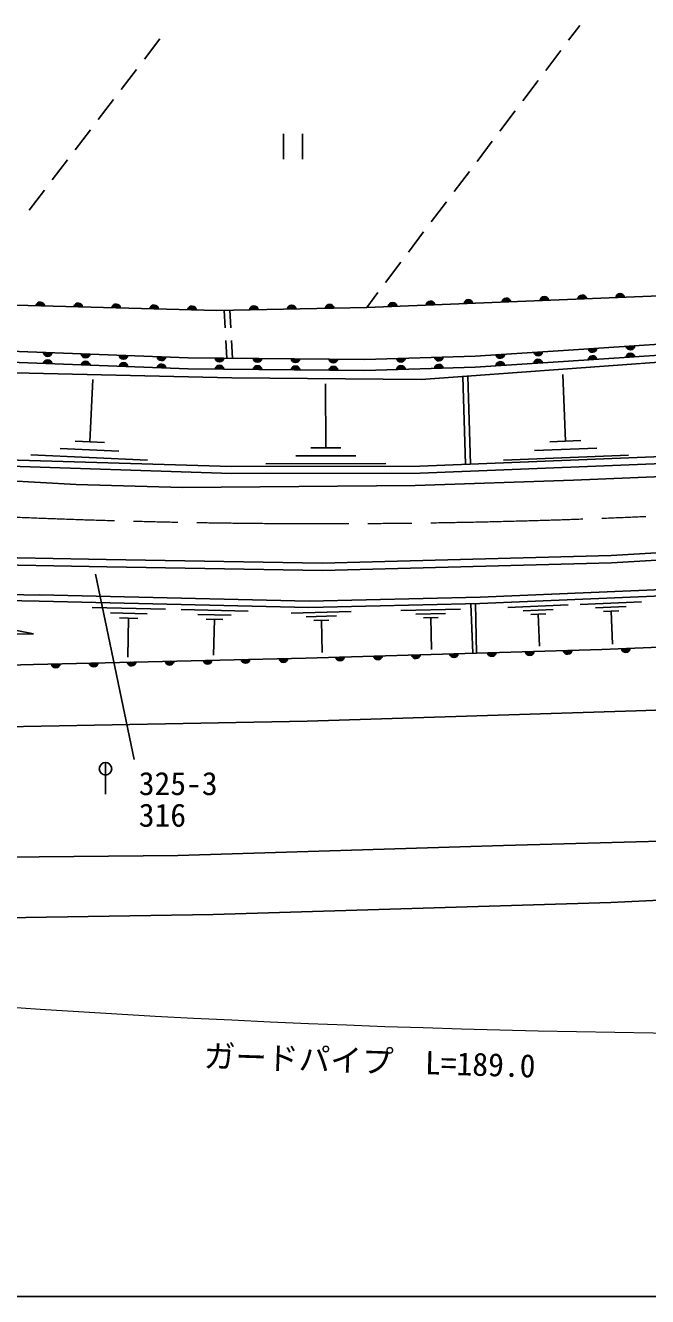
# Model space of a CAD drawing. Units: millimetres, scale not verified. Extents: x 40000 to 680000, y 20000 to 380000.
# Drawn here: x 276130 to 325296, y 205000 to 305504 of the extents above; entities that cross this region are included whole.
import ezdxf
from ezdxf.enums import TextEntityAlignment as Align

# ---------------------------------------------------------------- set-up
doc = ezdxf.new("R2010")
doc.units = ezdxf.units.MM
doc.header["$LTSCALE"] = 1000
doc.linetypes.add('CHAIN', pattern=[18.5, 12, -1.5, 3.5, -1.5])
for name, color, linetype, lineweight in [('M-BGD', 7, 'Continuous', 25), ('M-BMK', 2, 'CHAIN', 13), ('M-BMK-OTRS', 5, 'Continuous', 25), ('M-STR-HTXT', 7, 'Continuous', 13), ('M-STR-STRC', 7, 'Continuous', 25), ('M-TTL-BAND', 7, 'Continuous', 25)]:
    doc.layers.add(name, color=color, linetype=linetype, lineweight=lineweight)
doc.styles.add('ＭＳ ゴシック', font='')
doc.styles.get('ＭＳ ゴシック').set_extended_font_data('MS Gothic')

msp = doc.modelspace()

# ---------------------------------------------------------------- linework, layer by layer
at = {"layer": 'M-BGD'}
for p, q in [((319054, 304332), (319940, 305504)), ((285526, 302827), (286754, 304439)), ((317246, 301938), (318451, 303534)), ((283707, 300441), (284919, 302032)), ((315437, 299544), (316643, 301140)), ((281888, 298055), (283101, 299646)), ((313629, 297151), (314834, 298747)), ((280070, 295669), (281282, 297260)), ((296533, 296934), (296533, 294934)), ((298033, 296934), (298033, 294934)), ((311820, 294757), (313026, 296353)), ((278251, 293283), (279464, 294874)), ((310012, 292363), (311218, 293959)), ((276433, 290897), (277645, 292488)), ((308204, 289970), (309409, 291565)), ((306395, 287576), (307601, 289172)), ((304587, 285182), (305792, 286778)), ((303098, 283212), (303984, 284384)), ((291914, 281584), (291835, 282976)), ((292358, 281593), (292279, 282985)), ((292048, 279194), (291970, 280586)), ((292492, 279204), (292414, 280595)), ((281224, 272568), (281447, 277497)), ((310685, 277738), (310905, 270807)), ((311311, 270823), (311101, 277769)), ((318799, 272643), (318589, 277914)), ((299858, 272111), (299846, 277171)), ((282379, 272516), (280069, 272620)), ((320035, 272692), (317564, 272593)), ((285789, 271127), (276548, 271545)), ((283507, 271848), (278886, 272056)), ((302231, 271484), (297487, 271472)), ((301044, 272113), (298672, 272108)), ((323794, 271522), (313910, 271127)), ((321297, 272082), (316355, 271885)), ((304605, 270857), (295117, 270834)), ((281413, 259473), (287193, 259340)), ((288431, 259311), (293734, 259188)), ((305805, 259249), (310502, 259360)), ((311337, 259780), (311484, 255866)), ((311787, 255875), (311689, 259788)), ((314254, 259489), (319009, 259688)), ((315456, 259222), (317833, 259321)), ((319959, 259727), (324813, 259930)), ((321186, 259454), (323613, 259556)), ((282849, 259055), (285739, 258988)), ((283562, 258653), (285007, 258619)), ((284285, 258636), (284213, 255553)), ((289749, 258927), (292400, 258865)), ((290404, 258558), (291729, 258527)), ((291066, 258542), (291001, 255714)), ((297121, 259044), (301883, 259156)), ((298319, 258754), (300700, 258811)), ((298922, 258451), (300112, 258479)), ((299517, 258465), (299577, 255925)), ((306987, 258964), (309335, 259019)), ((307581, 258664), (308756, 258692)), ((308168, 258678), (308228, 256173)), ((316063, 258929), (317252, 258979)), ((316658, 258954), (316764, 256418)), ((321806, 259156), (323019, 259207)), ((322413, 259181), (322521, 256593))]:
    msp.add_line(p, q, dxfattribs=at)
for points in [[(393091, 287705), (370570, 286532), (355549, 285751), (334171, 284437), (303098, 283212), (291255, 282963), (272346, 283461), (270961, 283718), (259925, 285982), (238912, 290598), (226264, 293156)], [(569100, 286698), (555454, 284885), (543949, 283749), (528182, 282719), (473956, 279790), (458899, 278955), (431475, 277410), (412929, 276256), (394836, 275138), (365682, 273291), (351371, 272456), (340398, 271959), (330419, 271586), (307301, 270663), (292422, 270628), (272873, 271205), (259396, 272119), (252613, 272776), (218629, 283483)], [(569174, 286139), (555519, 284325), (543995, 283187), (528215, 282156), (473987, 279226), (458935, 278392), (431493, 276789), (412958, 275693), (394872, 274575), (365716, 272728), (351400, 271893), (340421, 271396), (330441, 271023), (307313, 270099), (292410, 270064), (273281, 270716), (259356, 271556), (252500, 272220), (218248, 283012)], [(221780, 285726), (222003, 284992), (260390, 278387), (292439, 277641), (307407, 277499), (330525, 279186), (340326, 279719), (351406, 280145), (364865, 280677), (400966, 282740)], [(264897, 280305), (272781, 279825), (288991, 279221), (302947, 279097), (311665, 279363), (318643, 279807), (332227, 280695), (345277, 281494), (350888, 281849), (357759, 282080), (370295, 282488), (400906, 284060)], [(400945, 283192), (370295, 281618), (357759, 281210), (350888, 280979), (345277, 280624), (332227, 279825), (318643, 278937), (311665, 278493), (302947, 278227), (288991, 278351), (272781, 278955), (263920, 279324)], [(235648, 263522), (251255, 261820), (271334, 262917), (282555, 262689), (299615, 262404), (322456, 263002), (344899, 264341), (368309, 265565), (395024, 266961), (417637, 268299), (435267, 269339), (457168, 270563), (477759, 271817), (503192, 273141), (533566, 275206), (553090, 276473), (561947, 277470), (567159, 278168), (570266, 278620)], [(277225, 259971), (298528, 259477), (312039, 259797), (332713, 260660), (357543, 262083), (370143, 262611), (395837, 263874), (411122, 264873), (454181, 267431), (486190, 269350), (500564, 270102), (516745, 271077), (538426, 272244), (559452, 274011), (570704, 275586)], [(277253, 260474), (298556, 259981), (312067, 260300), (332741, 261164), (357571, 262587), (370171, 263114), (395865, 264378), (411150, 265377), (454209, 267935), (486218, 269854), (500592, 270605), (516773, 271581), (538454, 272748), (559480, 274515), (570633, 276076)], [(276763, 254976), (298284, 255488), (321692, 256159), (346443, 257151), (372697, 258558), (393355, 259517), (416251, 260732), (445351, 262747), (474578, 264985), (506269, 267527), (519092, 268423)], [(208652, 266728), (215238, 265318), (228196, 262399), (237338, 260355), (251037, 259294), (269037, 260149), (277225, 259971)], [(208808, 267202), (215394, 265793), (228352, 262873), (237495, 260830), (251194, 259769), (269193, 260623), (277381, 260445)], [(276755, 257393), (270845, 258575), (250382, 257977), (240756, 258682), (236285, 259016), (225533, 261487), (218171, 263139), (208701, 265460)], [(276755, 257393), (250110, 257215), (237191, 258062), (232394, 259181), (221330, 260780), (219091, 261180), (216949, 262075), (214263, 262443)], [(266163, 249882), (298396, 250489), (324394, 251321), (350392, 252216), (372361, 253303), (401333, 255062), (426468, 256597), (451826, 258244), (494101, 260866), (519651, 262891)], [(217221, 259213), (224432, 257406), (229356, 256527), (235176, 255935), (242387, 255200), (251725, 254760), (267714, 254728), (276763, 254976)], [(352471, 242191), (335842, 241280), (313906, 240656), (288163, 239873), (266227, 239665)], [(266259, 234804), (290977, 235220), (322380, 236147), (352343, 237586)]]:
    msp.add_lwpolyline(points, dxfattribs=at)
for centre, radius, start, end in [((277301, 283276), 354, 7.29139, 169.69657), ((277301, 283276), 283, 9.51543, 167.47253), ((277301, 283276), 212, 13.26175, 163.7262), ((280300, 283197), 354, 7.29139, 169.69657), ((280300, 283197), 283, 9.51543, 167.47253), ((283298, 283118), 354, 7.29139, 169.69657), ((300177, 283097), 354, 9.99984, 172.40502), ((305147, 283239), 354, 11.05533, 173.46051), ((305147, 283239), 283, 13.27937, 171.23647), ((305147, 283239), 212, 17.0257, 167.49015), ((308145, 283357), 354, 11.05533, 173.46051), ((308145, 283357), 283, 13.27937, 171.23647), ((308145, 283357), 212, 17.0257, 167.49015), ((308145, 283357), 142, 24.73743, 159.77842), ((308145, 283357), 100, 35.05509, 149.46075), ((311143, 283475), 354, 11.05533, 173.46051), ((311143, 283475), 283, 13.27937, 171.23647), ((311143, 283475), 212, 17.0257, 167.49015), ((311143, 283475), 142, 24.73743, 159.77842), ((311143, 283475), 100, 35.05509, 149.46075), ((314140, 283593), 354, 11.05533, 173.46051), ((314140, 283593), 283, 13.27937, 171.23647), ((314140, 283593), 212, 17.0257, 167.49015), ((314140, 283593), 142, 24.73743, 159.77842), ((314140, 283593), 100, 35.05509, 149.46075), ((317138, 283711), 354, 11.05533, 173.46051), ((317138, 283711), 283, 13.27937, 171.23647), ((317138, 283711), 212, 17.0257, 167.49015), ((317138, 283711), 142, 24.73743, 159.77842), ((317138, 283711), 100, 35.05509, 149.46075), ((320136, 283830), 354, 11.05533, 173.46051), ((320136, 283830), 283, 13.27937, 171.23647), ((320136, 283830), 212, 17.0257, 167.49015), ((320136, 283830), 142, 24.73743, 159.77842), ((320136, 283830), 100, 35.05509, 149.46075), ((323133, 283948), 354, 11.05533, 173.46051), ((323133, 283948), 283, 13.27937, 171.23647), ((323133, 283948), 212, 17.0257, 167.49015), ((323133, 283948), 142, 24.73743, 159.77842), ((323133, 283948), 100, 35.05509, 149.46075), ((277301, 283276), 142, 20.97348, 156.01447), ((277301, 283276), 100, 31.29115, 145.69681), ((280300, 283197), 212, 13.26175, 163.7262), ((280300, 283197), 142, 20.97348, 156.01447), ((280300, 283197), 100, 31.29115, 145.69681), ((283298, 283118), 283, 9.51543, 167.47253), ((283298, 283118), 212, 13.26175, 163.7262), ((283298, 283118), 142, 20.97348, 156.01447), ((283298, 283118), 100, 31.29115, 145.69681), ((286297, 283040), 354, 7.29139, 169.69657), ((286297, 283040), 283, 9.51543, 167.47253), ((286297, 283040), 212, 13.26175, 163.7262), ((286297, 283040), 142, 20.97348, 156.01447), ((286297, 283040), 100, 31.29115, 145.69681), ((289296, 282961), 354, 7.29139, 169.69657), ((289296, 282961), 283, 9.51543, 167.47253), ((289296, 282961), 212, 13.26175, 163.7262), ((289296, 282961), 142, 20.97348, 156.01447), ((289296, 282961), 100, 31.29115, 145.69681), ((294179, 282971), 354, 9.99984, 172.40502), ((294179, 282971), 283, 12.22388, 170.18098), ((294179, 282971), 212, 15.97021, 166.43466), ((294179, 282971), 142, 23.68194, 158.72293), ((294179, 282971), 100, 33.9996, 148.40527), ((297178, 283034), 354, 9.99984, 172.40502), ((297178, 283034), 283, 12.22388, 170.18098), ((297178, 283034), 212, 15.97021, 166.43466), ((297178, 283034), 142, 23.68194, 158.72293), ((297178, 283034), 100, 33.9996, 148.40527), ((300177, 283097), 283, 12.22388, 170.18098), ((300177, 283097), 212, 15.97021, 166.43466), ((300177, 283097), 142, 23.68194, 158.72293), ((300177, 283097), 100, 33.9996, 148.40527), ((305147, 283239), 142, 24.73743, 159.77842), ((305147, 283239), 100, 35.05509, 149.46075), ((277890, 279689), 354, 186.66471, 349.06989), ((277890, 279689), 283, 188.88875, 346.84585), ((277890, 279689), 212, 192.63507, 343.09952), ((277890, 279689), 142, 200.3468, 335.38779), ((277890, 279689), 100, 210.66447, 325.07013), ((280888, 279577), 354, 186.66471, 349.06989), ((280888, 279577), 283, 188.88875, 346.84585), ((280888, 279577), 212, 192.63507, 343.09952), ((280888, 279577), 142, 200.3468, 335.38779), ((280888, 279577), 100, 210.66447, 325.07013), ((283886, 279466), 354, 186.66471, 349.06989), ((283886, 279466), 283, 188.88875, 346.84585), ((283886, 279466), 212, 192.63507, 343.09952), ((283886, 279466), 142, 200.3468, 335.38779), ((283886, 279466), 100, 210.66447, 325.07013), ((313654, 279544), 354, 192.43728, 354.84245), ((313654, 279544), 283, 194.66131, 352.61842), ((313654, 279544), 212, 198.40764, 348.87209), ((313654, 279544), 142, 206.11937, 341.16036), ((313654, 279544), 100, 216.43703, 330.8427), ((316648, 279735), 354, 192.43728, 354.84245), ((316648, 279735), 283, 194.66131, 352.61842), ((316648, 279735), 212, 198.40764, 348.87209), ((316648, 279735), 142, 206.11937, 341.16036), ((316648, 279735), 100, 216.43703, 330.8427), ((320941, 280012), 354, 192.53691, 354.94209), ((320941, 280012), 283, 194.76095, 352.71805), ((320941, 280012), 212, 198.50728, 348.97173), ((320941, 280012), 142, 206.21901, 341.26), ((320941, 280012), 100, 216.53667, 330.94234), ((323935, 280207), 354, 192.53691, 354.94209), ((323942, 279229), 354, 12.53691, 174.94209), ((323935, 280207), 283, 194.76095, 352.71805), ((323942, 279229), 283, 14.76095, 172.71805), ((323935, 280207), 212, 198.50728, 348.97173), ((323942, 279229), 212, 18.50728, 168.97173), ((323935, 280207), 142, 206.21901, 341.26), ((323935, 280207), 100, 216.53667, 330.94234), ((277886, 278711), 354, 6.66471, 169.06989), ((277886, 278711), 283, 8.88875, 166.84585), ((277886, 278711), 212, 12.63507, 163.09952), ((277886, 278711), 142, 20.3468, 155.38779), ((277886, 278711), 100, 30.66447, 145.07013), ((280884, 278599), 354, 6.66471, 169.06989), ((280884, 278599), 283, 8.88875, 166.84585), ((280884, 278599), 212, 12.63507, 163.09952), ((280884, 278599), 142, 20.3468, 155.38779), ((280884, 278599), 100, 30.66447, 145.07013), ((283882, 278487), 354, 6.66471, 169.06989), ((283882, 278487), 283, 8.88875, 166.84585), ((283882, 278487), 212, 12.63507, 163.09952), ((283882, 278487), 142, 20.3468, 155.38779), ((283882, 278487), 100, 30.66447, 145.07013), ((286884, 279354), 354, 186.66471, 349.06989), ((286880, 278376), 354, 6.66471, 169.06989), ((286884, 279354), 283, 188.88875, 346.84585), ((286880, 278376), 283, 8.88875, 166.84585), ((286884, 279354), 212, 192.63507, 343.09952), ((286880, 278376), 212, 12.63507, 163.09952), ((286884, 279354), 142, 200.3468, 335.38779), ((286880, 278376), 142, 20.3468, 155.38779), ((286884, 279354), 100, 210.66447, 325.07013), ((286880, 278376), 100, 30.66447, 145.07013), ((291470, 279254), 354, 188.28716, 350.69234), ((291469, 278275), 354, 8.28716, 170.69234), ((291470, 279254), 283, 190.5112, 348.4683), ((291469, 278275), 283, 10.5112, 168.4683), ((291470, 279254), 212, 194.25752, 344.72197), ((291469, 278275), 212, 14.25752, 164.72197), ((291470, 279254), 142, 201.96925, 337.01024), ((291469, 278275), 142, 21.96925, 157.01024), ((291470, 279254), 100, 212.28691, 326.69258), ((294470, 279227), 354, 188.28716, 350.69234), ((294469, 278248), 354, 8.28716, 170.69234), ((294470, 279227), 283, 190.5112, 348.4683), ((294469, 278248), 283, 10.5112, 168.4683), ((294470, 279227), 212, 194.25752, 344.72197), ((294469, 278248), 212, 14.25752, 164.72197), ((294470, 279227), 142, 201.96925, 337.01024), ((294470, 279227), 100, 212.28691, 326.69258), ((297470, 279200), 354, 188.28716, 350.69234), ((297469, 278222), 354, 8.28716, 170.69234), ((297470, 279200), 283, 190.5112, 348.4683), ((297469, 278222), 283, 10.5112, 168.4683), ((297470, 279200), 212, 194.25752, 344.72197), ((297469, 278222), 212, 14.25752, 164.72197), ((297470, 279200), 142, 201.96925, 337.01024), ((297470, 279200), 100, 212.28691, 326.69258), ((300470, 279173), 354, 188.28716, 350.69234), ((300469, 278195), 354, 8.28716, 170.69234), ((300470, 279173), 283, 190.5112, 348.4683), ((300469, 278195), 283, 10.5112, 168.4683), ((300470, 279173), 212, 194.25752, 344.72197), ((300469, 278195), 212, 14.25752, 164.72197), ((300470, 279173), 142, 201.96925, 337.01024), ((300470, 279173), 100, 212.28691, 326.69258), ((305809, 278260), 354, 10.54725, 172.95243), ((305806, 279239), 354, 190.54725, 352.95243), ((305809, 278260), 283, 12.77129, 170.72839), ((305806, 279239), 283, 192.77129, 350.72839), ((305806, 279239), 212, 196.51761, 346.98206), ((305809, 278260), 212, 16.51761, 166.98206), ((305809, 278260), 142, 24.22934, 159.27033), ((305806, 279239), 142, 204.22934, 339.27033), ((305806, 279239), 100, 214.547, 328.95267), ((308807, 278352), 354, 10.54725, 172.95243), ((308804, 279330), 354, 190.54725, 352.95243), ((308807, 278352), 283, 12.77129, 170.72839), ((308804, 279330), 283, 192.77129, 350.72839), ((308804, 279330), 212, 196.51761, 346.98206), ((308807, 278352), 212, 16.51761, 166.98206), ((308807, 278352), 142, 24.22934, 159.27033), ((308804, 279330), 142, 204.22934, 339.27033), ((308807, 278352), 100, 34.547, 148.95267), ((308804, 279330), 100, 214.547, 328.95267), ((313661, 278566), 354, 12.43728, 174.84245), ((313661, 278566), 283, 14.66131, 172.61842), ((313661, 278566), 212, 18.40764, 168.87209), ((313661, 278566), 142, 26.11937, 161.16036), ((313661, 278566), 100, 36.43703, 150.8427), ((316655, 278757), 354, 12.43728, 174.84245), ((316655, 278757), 283, 14.66131, 172.61842), ((316655, 278757), 212, 18.40764, 168.87209), ((316655, 278757), 142, 26.11937, 161.16036), ((316655, 278757), 100, 36.43703, 150.8427), ((320948, 279034), 354, 12.53691, 174.94209), ((320948, 279034), 283, 14.76095, 172.71805), ((320948, 279034), 212, 18.50728, 168.97173), ((320948, 279034), 142, 26.21901, 161.26), ((320948, 279034), 100, 36.53667, 150.94234), ((323942, 279229), 142, 26.21901, 161.26), ((323942, 279229), 100, 36.53667, 150.94234), ((291469, 278275), 100, 32.28691, 146.69258), ((294469, 278248), 142, 21.96925, 157.01024), ((294469, 278248), 100, 32.28691, 146.69258), ((297469, 278222), 142, 21.96925, 157.01024), ((297469, 278222), 100, 32.28691, 146.69258), ((300469, 278195), 142, 21.96925, 157.01024), ((300469, 278195), 100, 32.28691, 146.69258), ((305809, 278260), 100, 34.547, 148.95267), ((290522, 255357), 354, 190.15931, 352.56449), ((290522, 255357), 283, 192.38335, 350.34045), ((290522, 255357), 212, 196.12968, 346.59413), ((290522, 255357), 142, 203.84141, 338.8824), ((290522, 255357), 100, 214.15907, 328.56473), ((293521, 255429), 354, 190.15931, 352.56449), ((293521, 255429), 283, 192.38335, 350.34045), ((293521, 255429), 212, 196.12968, 346.59413), ((293521, 255429), 142, 203.84141, 338.8824), ((293521, 255429), 100, 214.15907, 328.56473), ((296520, 255500), 354, 190.15931, 352.56449), ((296520, 255500), 283, 192.38335, 350.34045), ((296520, 255500), 212, 196.12968, 346.59413), ((296520, 255500), 142, 203.84141, 338.8824), ((296520, 255500), 100, 214.15907, 328.56473), ((300990, 255620), 354, 190.44069, 352.84587), ((300990, 255620), 283, 192.66473, 350.62183), ((300990, 255620), 212, 196.41106, 346.8755), ((300990, 255620), 142, 204.12279, 339.16378), ((300990, 255620), 100, 214.44045, 328.84611), ((303989, 255706), 354, 190.44069, 352.84587), ((303989, 255706), 283, 192.66473, 350.62183), ((303989, 255706), 212, 196.41106, 346.8755), ((303989, 255706), 142, 204.12279, 339.16378), ((303989, 255706), 100, 214.44045, 328.84611), ((306988, 255792), 354, 190.44069, 352.84587), ((306988, 255792), 283, 192.66473, 350.62183), ((306988, 255792), 212, 196.41106, 346.8755), ((306988, 255792), 142, 204.12279, 339.16378), ((306988, 255792), 100, 214.44045, 328.84611), ((309987, 255878), 354, 190.44069, 352.84587), ((309987, 255878), 283, 192.66473, 350.62183), ((309987, 255878), 212, 196.41106, 346.8755), ((309987, 255878), 142, 204.12279, 339.16378), ((309987, 255878), 100, 214.44045, 328.84611), ((312986, 255964), 354, 190.44069, 352.84587), ((312986, 255964), 283, 192.66473, 350.62183), ((312986, 255964), 212, 196.41106, 346.8755), ((312986, 255964), 142, 204.12279, 339.16378), ((312986, 255964), 100, 214.44045, 328.84611), ((315984, 256050), 354, 190.44069, 352.84587), ((315984, 256050), 283, 192.66473, 350.62183), ((315984, 256050), 212, 196.41106, 346.8755), ((315984, 256050), 142, 204.12279, 339.16378), ((315984, 256050), 100, 214.44045, 328.84611), ((318983, 256136), 354, 190.44069, 352.84587), ((318983, 256136), 283, 192.66473, 350.62183), ((318983, 256136), 212, 196.41106, 346.8755), ((318983, 256136), 142, 204.12279, 339.16378), ((318983, 256136), 100, 214.44045, 328.84611), ((323574, 256289), 354, 191.09098, 353.49616), ((323574, 256289), 283, 193.31502, 351.27212), ((323574, 256289), 212, 197.06134, 347.52579), ((323574, 256289), 142, 204.77307, 339.81406), ((323574, 256289), 100, 215.09073, 329.4964), ((278525, 255072), 354, 190.15931, 352.56449), ((278525, 255072), 283, 192.38335, 350.34045), ((278525, 255072), 212, 196.12968, 346.59413), ((278525, 255072), 142, 203.84141, 338.8824), ((278525, 255072), 100, 214.15907, 328.56473), ((281524, 255143), 354, 190.15931, 352.56449), ((281524, 255143), 283, 192.38335, 350.34045), ((281524, 255143), 212, 196.12968, 346.59413), ((281524, 255143), 142, 203.84141, 338.8824), ((281524, 255143), 100, 214.15907, 328.56473), ((284523, 255215), 354, 190.15931, 352.56449), ((284523, 255215), 283, 192.38335, 350.34045), ((284523, 255215), 212, 196.12968, 346.59413), ((284523, 255215), 142, 203.84141, 338.8824), ((284523, 255215), 100, 214.15907, 328.56473), ((287523, 255286), 354, 190.15931, 352.56449), ((287523, 255286), 283, 192.38335, 350.34045), ((287523, 255286), 212, 196.12968, 346.59413), ((287523, 255286), 142, 203.84141, 338.8824), ((287523, 255286), 100, 214.15907, 328.56473)]:
    msp.add_arc(centre, radius, start, end, dxfattribs=at)
at = {"layer": 'M-BMK'}
msp.add_arc((299634, 839815), 573697, 267.15797, 274.63617, dxfattribs=at)
at = {"layer": 'M-BMK-OTRS'}
for points in [[(217924, 282590), (218430, 282431), (253267, 271120), (271662, 269673), (280131, 269194), (288548, 268963), (306942, 269141), (319442, 269549), (334801, 270188)], [(251255, 261820), (260789, 262639), (270957, 263486), (271291, 263500), (282513, 263273), (299572, 262988), (322413, 263586), (344856, 264924), (368267, 266149), (394981, 267545), (417595, 268883), (435224, 269923), (457125, 271147), (477716, 272400), (503149, 273725), (533524, 275790), (553047, 277057), (561904, 278054), (567116, 278752), (570182, 279198)]]:
    msp.add_lwpolyline(points, dxfattribs=at)
at = {"layer": 'M-STR-HTXT'}
msp.add_arc((336605, 1139973), 914172, 261.91001, 274.07018, dxfattribs=at)
at = {"layer": 'M-STR-STRC'}
for p, q in [((281676, 262127), (284712, 247461)), ((282457, 247227), (282457, 244727))]:
    msp.add_line(p, q, dxfattribs=at)
msp.add_circle((282457, 246727), 500, dxfattribs=at)
at = {"layer": 'M-TTL-BAND'}
msp.add_line((40000, 205000), (579000, 205000), dxfattribs=at)

# ---------------------------------------------------------------- texts
at = {"layer": 'M-STR-HTXT', "style": 'ＭＳ ゴシック'}
msp.add_text('ガードパイプ  L=189.0', height=1833, rotation=358.223, dxfattribs=at).set_placement((303286, 222173), align=Align.BOTTOM_CENTER)
at = {"layer": 'M-STR-STRC', "style": 'ＭＳ ゴシック'}
for s, p in [('325-3', (285085, 245565)), ('316', (285085, 243065))]:
    msp.add_text(s, height=1833, dxfattribs=at).set_placement(p, align=Align.MIDDLE_LEFT)

doc.saveas('drawing.dxf')
